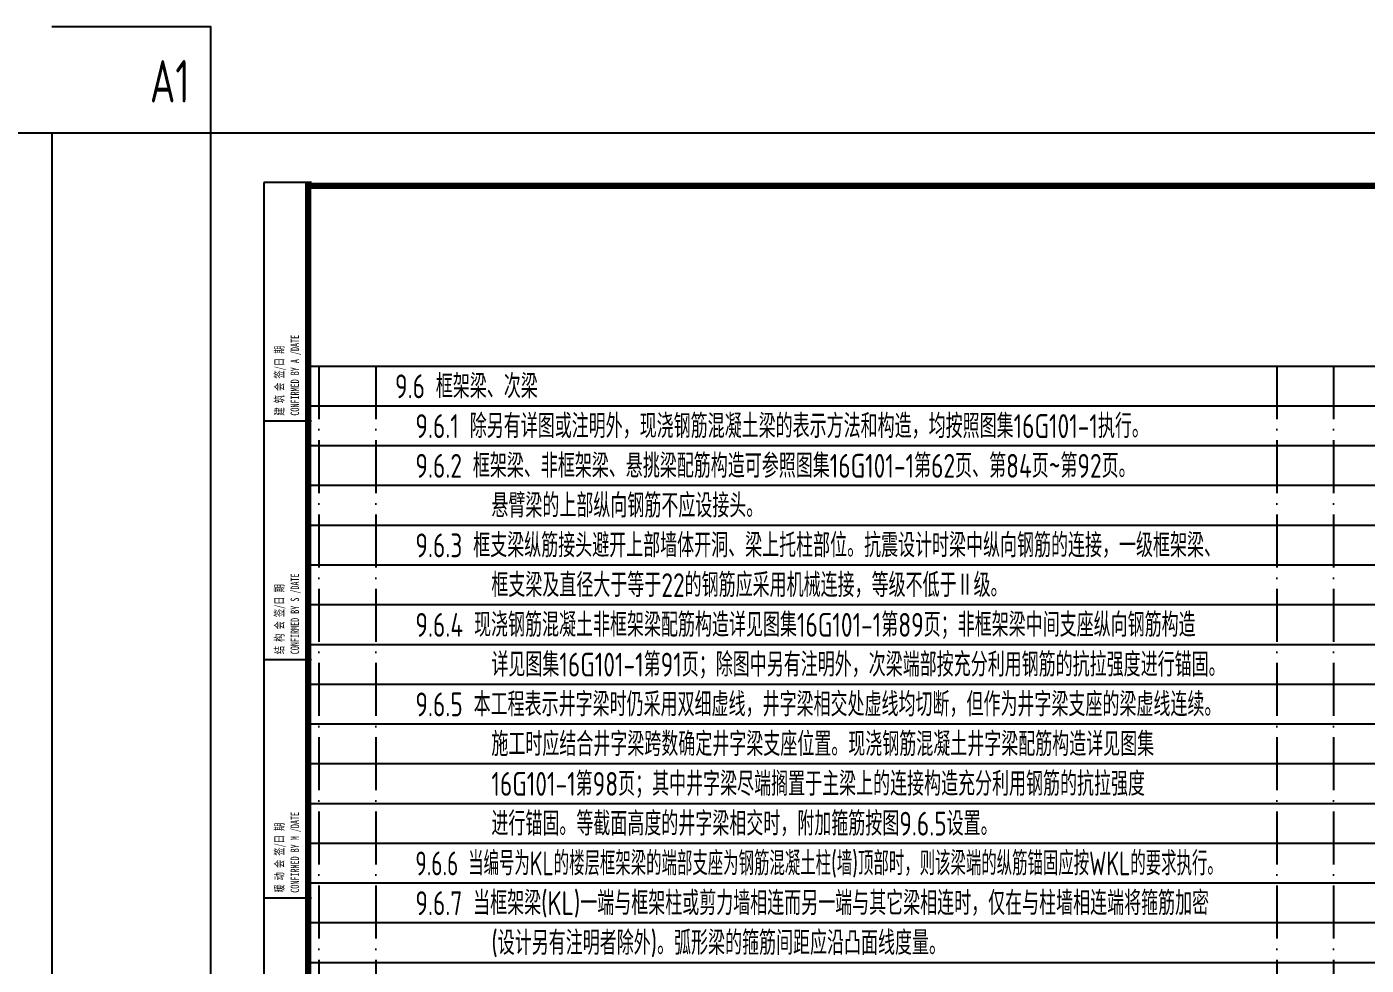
# Model space of a CAD drawing. Extents: x -812054 to 22247, y -644080 to 1003627.
# Drawn here: x -698452 to -673182, y -143172 to -125469 of the extents above; entities that cross this region are included whole.
import ezdxf
from ezdxf.enums import TextEntityAlignment as Align

# ---------------------------------------------------------------- set-up
doc = ezdxf.new("R2010")
doc.units = 0
doc.header["$LTSCALE"] = 1000
doc.linetypes.add('D1', pattern=[14, 10, -2, 0, -2])
doc.layers.get('DEFPOINTS').update_dxf_attribs({"linetype": 'CONTINUOUS'})
doc.layers.add('C-SHET-TTLB', color=11, linetype='CONTINUOUS')
doc.layers.add('S-0-MODIFY', color=201, linetype='CONTINUOUS')
doc.layers.add('S-1-TEXT', color=7, linetype='CONTINUOUS', lineweight=18)
doc.styles.add('SHEET-ECADI', font='simhei.ttf', dxfattribs={"width": 0.7})
doc.styles.add('TS', font='tssdeng.shx', dxfattribs={"width": 0.7, "bigfont": 'tssdchn.shx'})
doc.styles.add('TSSD_REIN', font='tssdeng.shx', dxfattribs={"width": 0.7, "height": 300, "bigfont": 'tssdchn.shx'})

# ---------------------------------------------------------------- blocks, each defined once
blk = doc.blocks.new('2014SHEET-L')
at = {"layer": 'C-SHET-TTLB'}
for p, q in [((0, -45), (-9, -45)), ((0, -90), (-9, -90)), ((0, -135), (-9, -135)), ((0, -180), (-9, -180)), ((0, -225), (-9, -225))]:
    blk.add_line(p, q, dxfattribs=at)
at = {"layer": 'C-SHET-TTLB', "style": 'SHEET-ECADI', "width": 0.7}
for s, p in [('CONFIRMED BY A /DATE', (-2.33, -43.96)), ('建 筑 会 签/日 期', (-5.24, -43.96)), ('CONFIRMED BY S /DATE', (-2.33, -88.96)), ('结 构 会 签/日 期', (-5.24, -88.96)), ('暖 动 会 签/日 期', (-5.24, -133.96)), ('CONFIRMED BY M /DATE', (-2.33, -133.96)), ('CONFIRMED BY E /DATE', (-2.33, -178.96)), ('电 气 会 签/日 期', (-5.24, -178.96)), ('给 排 水 会 签/日 期', (-5.24, -223.96)), ('CONFIRMED BY P /DATE', (-2.33, -223.96))]:
    blk.add_text(s, height=1.6, rotation=90, dxfattribs=at).set_placement(p)
blk = doc.blocks.new('2017_11-sheet-L2', base_point=(18.4, 410))
at = {"layer": 'C-SHET-TTLB'}
blk.add_blockref('2014SHEET-L', (19, 410.6), dxfattribs=at)

msp = doc.modelspace()

# ---------------------------------------------------------------- linework, layer by layer
at = {"layer": 'C-SHET-TTLB'}
for p, q in [((-693981.51, -128409.25), (-693981.51, -185929.25)), ((-693081.51, -128409.25), (-693981.51, -128409.25))]:
    msp.add_line(p, q, dxfattribs=at)
for points in [[(-697981.51, -127469.25), (-697981.51, -186869.25), (-782081.51, -186869.25), (-782081.51, -127469.25)], [(-589881.51, -127469.25), (-589881.51, -186869.25), (-694981.51, -186869.25), (-694981.51, -127469.25)]]:
    msp.add_lwpolyline(points, close=True, dxfattribs=at)
at = {"layer": 'C-SHET-TTLB', "const_width": 120}
msp.add_lwpolyline([(-693141.51, -128469.25), (-590881.51, -128469.25), (-590881.51, -185869.25), (-693141.51, -185869.25)], close=True, dxfattribs=at)
at = {"layer": 'DEFPOINTS', "color": 252}
for p, q in [((-693141.51, -131869.25), (-597881.51, -131869.25)), ((-693141.51, -132619.25), (-597881.51, -132619.25)), ((-693141.51, -133369.25), (-597881.51, -133369.25)), ((-693141.51, -134119.25), (-597881.51, -134119.25)), ((-693141.51, -134869.25), (-597881.51, -134869.25)), ((-693141.51, -135619.25), (-597881.51, -135619.25)), ((-693141.51, -136369.25), (-597881.51, -136369.25)), ((-693141.51, -137119.25), (-597881.51, -137119.25)), ((-693141.51, -137869.25), (-597881.51, -137869.25)), ((-693141.51, -138619.25), (-597881.51, -138619.25)), ((-693141.51, -139369.25), (-597881.51, -139369.25)), ((-693141.51, -140119.25), (-597881.51, -140119.25)), ((-693141.51, -140869.25), (-597881.51, -140869.25)), ((-693141.51, -141619.25), (-597881.51, -141619.25)), ((-693141.51, -142369.25), (-597881.51, -142369.25)), ((-693141.51, -143119.25), (-597881.51, -143119.25))]:
    msp.add_line(p, q, dxfattribs=at)
at = {"layer": 'DEFPOINTS', "color": 252, "linetype": 'D1', "ltscale": 0.1}
for p, q in [((-692941.51, -131869.25), (-692941.51, -185869.25)), ((-691869.51, -131869.25), (-691869.51, -185869.25)), ((-674869.51, -131869.25), (-674869.51, -185869.25)), ((-673797.51, -131869.25), (-673797.51, -185869.25))]:
    msp.add_line(p, q, dxfattribs=at)
at = {"layer": 'S-0-MODIFY'}
msp.add_lwpolyline([(-697981.51, -127469.25), (-694981.51, -127469.25), (-694981.51, -125469.25), (-697981.51, -125469.25)], dxfattribs=at)

# ---------------------------------------------------------------- block references
at = {"layer": 'C-SHET-TTLB', "xscale": 100, "yscale": 100, "zscale": 100}
msp.add_blockref('2017_11-sheet-L2', (-693141.51, -128469.25), dxfattribs=at)

# ---------------------------------------------------------------- texts
at = {"layer": 'S-0-MODIFY', "style": 'TSSD_REIN', "width": 0.7}
msp.add_text('A1', height=800, dxfattribs=at).set_placement((-695380.62, -126897.8), align=Align.RIGHT)
at = {"layer": 'S-1-TEXT', "style": 'TS'}
for s, width, p in [('9.6 框架梁、次梁', 0.75, (-691504.69, -132476.82)), ('9.6.1 除另有详图或注明外，现浇钢筋混凝土梁的表示方法和构造，均按照图集16G101-1执行。', 0.75, (-691120.45, -133226.82)), ('9.6.2 框架梁、非框架梁、悬挑梁配筋构造可参照图集16G101-1第62页、第84页~第92页。', 0.75, (-691120.45, -133976.82)), ('       悬臂梁的上部纵向钢筋不应设接头。', 0.75, (-691120.45, -134726.82)), ('9.6.3 框支梁纵筋接头避开上部墙体开洞、梁上托柱部位。抗震设计时梁中纵向钢筋的连接，一级框架梁、', 0.75, (-691120.45, -135476.82)), ('       框支梁及直径大于等于22的钢筋应采用机械连接，等级不低于Ⅱ级。', 0.75, (-691120.45, -136226.82)), ('9.6.4 现浇钢筋混凝土非框架梁配筋构造详见图集16G101-1第89页；非框架梁中间支座纵向钢筋构造', 0.75, (-691120.45, -136976.82)), ('       详见图集16G101-1第91页；除图中另有注明外，次梁端部按充分利用钢筋的抗拉强度进行锚固。', 0.75, (-691120.45, -137726.82)), ('9.6.5 本工程表示井字梁时仍采用双细虚线，井字梁相交处虚线均切断，但作为井字梁支座的梁虚线连续。', 0.75, (-691120.45, -138476.82)), ('       施工时应结合井字梁跨数确定井字梁支座位置。现浇钢筋混凝土井字梁配筋构造详见图集', 0.75, (-691120.45, -139226.82)), ('       16G101-1第98页；其中井字梁尽端搁置于主梁上的连接构造充分利用钢筋的抗拉强度', 0.75, (-691120.45, -139976.82)), ('       进行锚固。等截面高度的井字梁相交时，附加箍筋按图9.6.5设置。', 0.75, (-691120.45, -140726.82)), ('9.6.6 当编号为KL的楼层框架梁的端部支座为钢筋混凝土柱(墙)顶部时，则该梁端的纵筋锚固应按WKL的要求执行。', 0.68, (-691120.45, -141476.82)), ('9.6.7 当框架梁(KL)一端与框架柱或剪力墙相连而另一端与其它梁相连时，仅在与柱墙相连端将箍筋加密', 0.75, (-691120.45, -142226.82)), ('       (设计另有注明者除外)。弧形梁的箍筋间距应沿凸面线度量。', 0.75, (-691120.45, -142976.82))]:
    msp.add_text(s, height=450, dxfattribs=dict(at, width=width)).set_placement(p)

doc.saveas('drawing.dxf')
